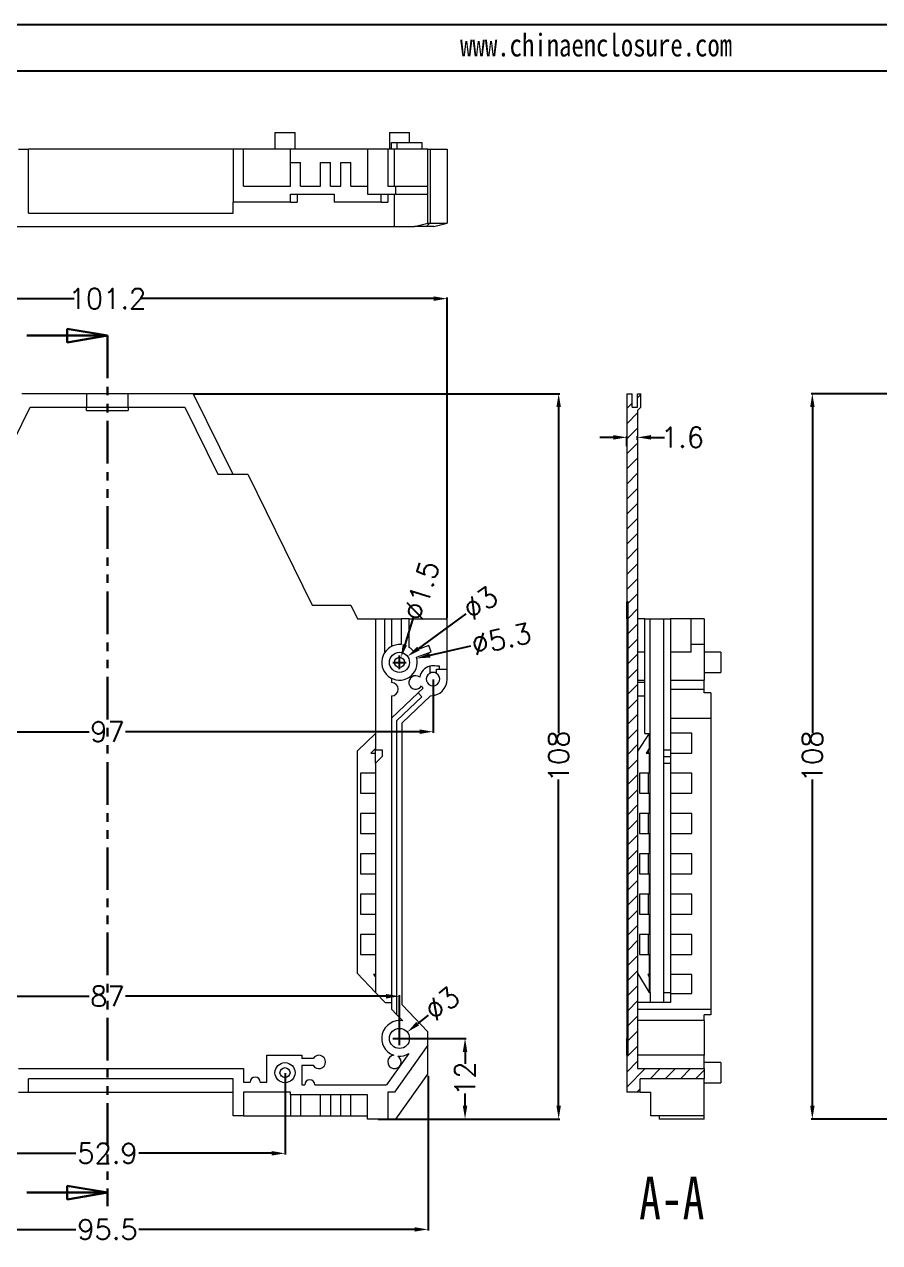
# Model space of a CAD drawing. Header units: inches. Extents: x 162 to 2102, y 1089 to 1379.
# Drawn here: x 772.1 to 899.5, y 1197.8 to 1379.2 of the extents above; entities that cross this region are included whole.
import ezdxf

# ---------------------------------------------------------------- set-up
doc = ezdxf.new("R2010")
doc.units = ezdxf.units.IN
doc.linetypes.add('PHANTOM', pattern=[12.7, 6.35, -1.27, 1.27, -1.27, 1.27, -1.27])
doc.layers.add('文字', color=81, linetype='Continuous')
doc.styles.add('SLDTEXTSTYLE0', font='TXT', dxfattribs={"width": 0.75})
doc.styles.get("Standard").update_dxf_attribs({"font": 'txt', "bigfont": 'gbcbig.shx'})
doc.styles.add('宋体', font='', dxfattribs={"width": 0.8, "height": 3.5})
doc.styles.get('宋体').set_extended_font_data('SimSun')
doc.dimstyles.new('3', dxfattribs={"dimtxt": 3, "dimasz": 2, "dimexe": 0.18, "dimexo": 0.0625, "dimgap": 0.2, "dimtad": 0, "dimzin": 12, "dimdsep": 46, "dimtxsty": 'Standard', "dimcen": 1, "dimclrd": 3, "dimclre": 3, "dimadec": 0, "dimazin": 0, "dimtfac": 1, "dimtofl": 0, "dimtmove": 0, "dimatfit": 3, "dimfxl": 1, "dimtolj": 1, "dimtzin": 0, "dimarcsym": 0})

# ---------------------------------------------------------------- blocks, each defined once
blk = doc.blocks.new('_CLOSED')
at = {"color": 0, "linetype": 'ByBlock', "lineweight": -2}
for p, q in [((-1, 0.166667), (0, 0)), ((-1, 0.166667), (-1, -0.166667)), ((0, 0), (-1, -0.166667)), ((0, 0), (-1, 0))]:
    blk.add_line(p, q, dxfattribs=at)
blk = doc.blocks.new('*D117')
at = {"color": 3, "lineweight": -2}
for p, q in [((733.89, 1290.78), (733.89, 1338.56)), ((735.89, 1338.38), (779.54, 1338.38)), ((833.09, 1338.38), (789.44, 1338.38)), ((835.09, 1290.78), (835.09, 1338.56))]:
    blk.add_line(p, q, dxfattribs=at)
at = {"color": 3}
for points in [[(735.89, 1338.71), (735.89, 1338.04), (733.89, 1338.38)], [(833.09, 1338.71), (833.09, 1338.04), (835.09, 1338.38)]]:
    blk.add_solid(points, dxfattribs=at)
at = {"layer": 'Defpoints', "color": 0}
for p in [(835.09, 1338.38), (733.89, 1290.72), (835.09, 1290.72)]:
    blk.add_point(p, dxfattribs=at)
at = {"color": 0, "insert": (784.49, 1338.38), "char_height": 3, "attachment_point": 5}
blk.add_mtext('\\A1;101.2', dxfattribs=at)
blk = doc.blocks.new('*D121')
at = {"color": 3, "lineweight": -2}
for p, q in [((740.99, 1228.28), (740.99, 1234.68)), ((742.99, 1234.5), (781.79, 1234.5)), ((825.99, 1234.5), (787.19, 1234.5)), ((827.99, 1228.28), (827.99, 1234.68))]:
    blk.add_line(p, q, dxfattribs=at)
at = {"color": 3}
for points in [[(742.99, 1234.83), (742.99, 1234.16), (740.99, 1234.5)], [(825.99, 1234.83), (825.99, 1234.16), (827.99, 1234.5)]]:
    blk.add_solid(points, dxfattribs=at)
at = {"layer": 'Defpoints', "color": 0}
for p in [(827.99, 1234.5), (740.99, 1228.22), (827.99, 1228.22)]:
    blk.add_point(p, dxfattribs=at)
at = {"color": 0, "insert": (784.49, 1234.5), "char_height": 3, "attachment_point": 5}
blk.add_mtext('\\A1;87', dxfattribs=at)
blk = doc.blocks.new('*D122')
at = {"color": 3, "lineweight": -2}
for p, q in [((758.04, 1223.05), (758.04, 1210.93)), ((810.94, 1223.05), (810.94, 1210.93)), ((760.04, 1211.11), (779.79, 1211.11)), ((808.94, 1211.11), (789.19, 1211.11))]:
    blk.add_line(p, q, dxfattribs=at)
at = {"color": 3}
for points in [[(760.04, 1211.45), (760.04, 1210.78), (758.04, 1211.11)], [(808.94, 1211.45), (808.94, 1210.78), (810.94, 1211.11)]]:
    blk.add_solid(points, dxfattribs=at)
at = {"layer": 'Defpoints', "color": 0}
for p in [(758.04, 1223.12), (810.94, 1223.12), (810.94, 1211.11)]:
    blk.add_point(p, dxfattribs=at)
at = {"color": 0, "insert": (784.49, 1211.11), "char_height": 3, "attachment_point": 5}
blk.add_mtext('\\A1;52.9', dxfattribs=at)
blk = doc.blocks.new('*D126')
at = {"color": 3, "lineweight": -2}
for p, q in [((832.27, 1231.68), (830.71, 1230.42)), ((826.99, 1228.22), (828.99, 1228.22)), ((827.99, 1227.22), (827.99, 1229.22))]:
    blk.add_line(p, q, dxfattribs=at)
at = {"color": 3}
blk.add_solid([(830.5, 1230.68), (830.92, 1230.16), (829.16, 1229.16)], dxfattribs=at)
at = {"layer": 'Defpoints', "color": 0}
for p in [(829.16, 1229.16), (826.82, 1227.27)]:
    blk.add_point(p, dxfattribs=at)
at = {"color": 0, "insert": (834.36, 1233.38), "char_height": 3, "attachment_point": 5, "rotation": 38.9773}
blk.add_mtext('\\A1;∅3', dxfattribs=at)
blk = doc.blocks.new('*D127')
at = {"color": 3, "lineweight": -2}
for p, q in [((830.03, 1290.89), (828.79, 1286.85)), ((827.99, 1283.22), (827.99, 1285.22)), ((826.99, 1284.22), (828.99, 1284.22))]:
    blk.add_line(p, q, dxfattribs=at)
at = {"color": 3}
blk.add_solid([(828.47, 1286.94), (829.11, 1286.75), (828.21, 1284.93)], dxfattribs=at)
at = {"layer": 'Defpoints', "color": 0}
for p in [(828.21, 1284.93), (827.77, 1283.5)]:
    blk.add_point(p, dxfattribs=at)
at = {"color": 0, "insert": (831.26, 1294.91), "char_height": 3, "attachment_point": 5, "rotation": 73.0131}
blk.add_mtext('\\A1;∅1.5', dxfattribs=at)
blk = doc.blocks.new('*D128')
at = {"color": 3, "lineweight": -2}
for p, q in [((837.87, 1291.46), (830.81, 1286.29)), ((827.99, 1283.22), (827.99, 1285.22)), ((826.99, 1284.22), (828.99, 1284.22))]:
    blk.add_line(p, q, dxfattribs=at)
at = {"color": 3}
blk.add_solid([(830.62, 1286.56), (831.01, 1286.02), (829.2, 1285.1)], dxfattribs=at)
at = {"layer": 'Defpoints', "color": 0}
for p in [(829.2, 1285.1), (826.78, 1283.33)]:
    blk.add_point(p, dxfattribs=at)
at = {"color": 0, "insert": (840.05, 1293.06), "char_height": 3, "attachment_point": 5, "rotation": 36.2417}
blk.add_mtext('\\A1;∅3', dxfattribs=at)
blk = doc.blocks.new('*D129')
at = {"color": 3, "lineweight": -2}
for p, q in [((838.58, 1286.65), (832.52, 1285.26)), ((827.99, 1283.22), (827.99, 1285.22)), ((826.99, 1284.22), (828.99, 1284.22))]:
    blk.add_line(p, q, dxfattribs=at)
at = {"color": 3}
blk.add_solid([(832.45, 1285.58), (832.6, 1284.93), (830.57, 1284.81)], dxfattribs=at)
at = {"layer": 'Defpoints', "color": 0}
for p in [(830.57, 1284.81), (825.41, 1283.62)]:
    blk.add_point(p, dxfattribs=at)
at = {"color": 0, "insert": (843.16, 1287.7), "char_height": 3, "attachment_point": 5, "rotation": 12.9143}
blk.add_mtext('\\A1;∅5.3', dxfattribs=at)
blk = doc.blocks.new('*D132')
at = {"color": 3, "lineweight": -2}
for p, q in [((735.99, 1281.65), (735.99, 1273.71)), ((832.99, 1281.65), (832.99, 1273.71)), ((737.99, 1273.89), (781.79, 1273.89)), ((830.99, 1273.89), (787.19, 1273.89))]:
    blk.add_line(p, q, dxfattribs=at)
at = {"color": 3}
for points in [[(737.99, 1274.23), (737.99, 1273.56), (735.99, 1273.89)], [(830.99, 1274.23), (830.99, 1273.56), (832.99, 1273.89)]]:
    blk.add_solid(points, dxfattribs=at)
at = {"layer": 'Defpoints', "color": 0}
for p in [(735.99, 1281.72), (832.99, 1281.72), (832.99, 1273.89)]:
    blk.add_point(p, dxfattribs=at)
at = {"color": 0, "insert": (784.49, 1273.89), "char_height": 3, "attachment_point": 5}
blk.add_mtext('\\A1;97', dxfattribs=at)
blk = doc.blocks.new('*D137')
at = {"color": 3, "lineweight": -2}
for p, q in [((965.68, 1324.22), (889.31, 1324.22)), ((889.49, 1322.22), (889.49, 1273.67)), ((889.49, 1218.22), (889.49, 1266.77)), ((909.96, 1216.22), (889.31, 1216.22))]:
    blk.add_line(p, q, dxfattribs=at)
at = {"color": 3}
for points in [[(889.16, 1322.22), (889.83, 1322.22), (889.49, 1324.22)], [(889.16, 1218.22), (889.83, 1218.22), (889.49, 1216.22)]]:
    blk.add_solid(points, dxfattribs=at)
at = {"layer": 'Defpoints', "color": 0}
for p in [(965.74, 1324.22), (889.49, 1216.22), (910.02, 1216.22)]:
    blk.add_point(p, dxfattribs=at)
at = {"color": 0, "insert": (889.49, 1270.22), "char_height": 3, "attachment_point": 5, "rotation": 90}
blk.add_mtext('\\A1;108', dxfattribs=at)
blk = doc.blocks.new('*D138')
at = {"color": 3, "lineweight": -2}
for p, q in [((859.85, 1317.72), (857.85, 1317.72)), ((861.85, 1316.42), (861.85, 1317.9)), ((863.45, 1317.34), (863.45, 1317.9)), ((865.45, 1317.72), (867.45, 1317.72))]:
    blk.add_line(p, q, dxfattribs=at)
at = {"color": 3}
for points in [[(859.85, 1318.06), (859.85, 1317.39), (861.85, 1317.72)], [(865.45, 1318.06), (865.45, 1317.39), (863.45, 1317.72)]]:
    blk.add_solid(points, dxfattribs=at)
at = {"layer": 'Defpoints', "color": 0}
for p in [(863.45, 1317.72), (863.45, 1317.28), (861.85, 1316.36)]:
    blk.add_point(p, dxfattribs=at)
at = {"color": 0, "insert": (870.15, 1317.72), "char_height": 3, "attachment_point": 5}
blk.add_mtext('\\A1;1.6', dxfattribs=at)
blk = doc.blocks.new('*D147')
at = {"color": 3, "lineweight": -2}
for p, q in [((797.3, 1324.22), (851.88, 1324.22)), ((851.7, 1322.22), (851.7, 1273.67)), ((851.7, 1218.22), (851.7, 1266.77)), ((827.52, 1216.22), (851.88, 1216.22))]:
    blk.add_line(p, q, dxfattribs=at)
at = {"color": 3}
for points in [[(851.37, 1322.22), (852.04, 1322.22), (851.7, 1324.22)], [(851.37, 1218.22), (852.04, 1218.22), (851.7, 1216.22)]]:
    blk.add_solid(points, dxfattribs=at)
at = {"layer": 'Defpoints', "color": 0}
for p in [(797.24, 1324.22), (851.7, 1324.22), (827.45, 1216.22)]:
    blk.add_point(p, dxfattribs=at)
at = {"color": 0, "insert": (851.7, 1270.22), "char_height": 3, "attachment_point": 5, "rotation": 90}
blk.add_mtext('\\A1;108', dxfattribs=at)
blk = doc.blocks.new('*D148')
at = {"color": 3, "lineweight": -2}
for p, q in [((736.74, 1222.65), (736.74, 1199.6)), ((832.24, 1222.65), (832.24, 1199.6)), ((738.74, 1199.78), (779.79, 1199.78)), ((830.24, 1199.78), (789.19, 1199.78))]:
    blk.add_line(p, q, dxfattribs=at)
at = {"color": 3}
for points in [[(738.74, 1200.11), (738.74, 1199.45), (736.74, 1199.78)], [(830.24, 1200.11), (830.24, 1199.45), (832.24, 1199.78)]]:
    blk.add_solid(points, dxfattribs=at)
at = {"layer": 'Defpoints', "color": 0}
for p in [(736.74, 1222.72), (832.24, 1222.72), (832.24, 1199.78)]:
    blk.add_point(p, dxfattribs=at)
at = {"color": 0, "insert": (784.49, 1199.78), "char_height": 3, "attachment_point": 5}
blk.add_mtext('\\A1;95.5', dxfattribs=at)
blk = doc.blocks.new('*D154')
at = {"color": 3, "lineweight": -2}
for p, q in [((829.05, 1228.22), (837.94, 1228.22)), ((837.76, 1226.22), (837.76, 1224.42)), ((837.76, 1218.22), (837.76, 1220.02)), ((824.8, 1216.22), (837.94, 1216.22))]:
    blk.add_line(p, q, dxfattribs=at)
at = {"color": 3}
for points in [[(837.42, 1226.22), (838.09, 1226.22), (837.76, 1228.22)], [(837.42, 1218.22), (838.09, 1218.22), (837.76, 1216.22)]]:
    blk.add_solid(points, dxfattribs=at)
at = {"layer": 'Defpoints', "color": 0}
for p in [(828.99, 1228.22), (824.74, 1216.22), (837.76, 1216.22)]:
    blk.add_point(p, dxfattribs=at)
at = {"color": 0, "insert": (837.76, 1222.22), "char_height": 3, "attachment_point": 5, "rotation": 90}
blk.add_mtext('\\A1;12', dxfattribs=at)

msp = doc.modelspace()

# ---------------------------------------------------------------- hatches: boundary and pattern name
at = {"linetype": 'Continuous', "lineweight": 0}
h = msp.add_hatch(dxfattribs=at)
h.set_pattern_fill('ANSI31', color=4, scale=0.5, style=0)
h.set_pattern_definition([(45, (-1683.981, -777.0638), (-1.122532, 1.122532), [])])
h.paths.add_polyline_path([(862.652, 1324.217), (861.852, 1324.217), (861.852, 1293.217), (862.052, 1293.217), (862.052, 1225.717), (861.852, 1225.717), (861.852, 1220.217), (863.852, 1220.217), (863.852, 1222.217), (873.352, 1222.217), (873.352, 1223.717), (863.452, 1223.717), (863.452, 1321.717), (863.952, 1322.217), (863.952, 1324.217), (863.452, 1324.217), (863.452, 1322.217), (862.652, 1322.217)], flags=0)

# ---------------------------------------------------------------- linework, layer by layer
for p, q in [((658.537, 1379.219), (1069.681, 1379.219)), ((669.176, 1372.298), (1062.759, 1372.298))]:
    msp.add_line(p, q)
at = {"color": 7, "linetype": 'Continuous', "lineweight": 15}
for p, q in [((809.442, 1363.126), (809.442, 1360.626)), ((809.442, 1363.126), (812.442, 1363.126)), ((812.442, 1360.626), (812.442, 1363.126)), ((826.489, 1363.126), (826.489, 1360.626)), ((826.489, 1363.126), (829.489, 1363.126)), ((829.489, 1361.626), (829.489, 1363.126)), ((771.239, 1360.626), (772.739, 1360.626)), ((772.739, 1351.126), (772.739, 1360.626)), ((803.239, 1360.626), (772.739, 1360.626)), ((803.239, 1360.626), (803.239, 1352.726)), ((804.739, 1360.626), (803.239, 1360.626)), ((804.739, 1355.126), (804.739, 1360.626)), ((811.739, 1360.626), (804.739, 1360.626)), ((811.739, 1358.626), (811.739, 1360.626)), ((823.239, 1360.626), (811.739, 1360.626)), ((826.239, 1360.626), (823.239, 1360.626)), ((823.239, 1360.626), (823.239, 1353.926)), ((826.239, 1360.626), (826.239, 1355.126)), ((827.239, 1360.626), (826.239, 1360.626)), ((826.811, 1361.626), (827.611, 1361.626)), ((826.811, 1360.626), (826.811, 1361.626)), ((827.239, 1355.126), (827.239, 1360.626)), ((832.239, 1360.626), (827.239, 1360.626)), ((827.611, 1361.626), (827.611, 1360.626)), ((827.611, 1361.626), (831.311, 1361.626)), ((831.311, 1361.626), (831.311, 1360.626)), ((832.239, 1355.126), (832.239, 1360.626)), ((832.239, 1360.626), (832.589, 1360.626)), ((832.589, 1349.626), (832.589, 1360.626)), ((832.589, 1360.626), (835.089, 1360.626)), ((835.089, 1360.626), (835.089, 1349.626)), ((811.739, 1355.126), (811.739, 1358.626)), ((811.739, 1358.626), (813.239, 1358.626)), ((813.239, 1355.126), (813.239, 1358.626)), ((816.239, 1355.126), (816.239, 1358.626)), ((816.239, 1358.626), (817.739, 1358.626)), ((817.739, 1355.126), (817.739, 1358.626)), ((819.239, 1355.126), (819.239, 1358.626)), ((819.239, 1358.626), (820.739, 1358.626)), ((820.739, 1355.126), (820.739, 1358.626)), ((804.739, 1355.126), (811.739, 1355.126)), ((813.239, 1355.126), (816.239, 1355.126)), ((817.739, 1355.126), (819.239, 1355.126)), ((820.739, 1355.126), (823.239, 1355.126)), ((826.239, 1355.126), (827.455, 1355.126)), ((827.455, 1353.926), (827.455, 1355.126)), ((827.455, 1355.126), (832.239, 1355.126)), ((832.239, 1353.926), (832.239, 1355.126)), ((811.739, 1353.926), (818.239, 1353.926)), ((811.739, 1352.726), (811.739, 1353.926)), ((812.739, 1353.926), (812.739, 1352.726)), ((818.239, 1353.926), (818.239, 1352.726)), ((823.239, 1353.926), (827.455, 1353.926)), ((825.239, 1352.726), (825.239, 1353.926)), ((826.239, 1353.926), (826.239, 1352.726)), ((827.239, 1349.126), (827.239, 1353.926)), ((827.455, 1353.926), (832.239, 1353.926)), ((832.239, 1349.626), (832.239, 1353.926)), ((811.739, 1352.726), (803.239, 1352.726)), ((803.239, 1351.126), (803.239, 1352.726)), ((811.739, 1352.726), (812.739, 1352.726)), ((825.239, 1352.726), (818.239, 1352.726)), ((825.239, 1352.726), (826.239, 1352.726)), ((772.739, 1351.126), (803.239, 1351.126)), ((769.239, 1349.126), (827.239, 1349.126)), ((827.239, 1349.126), (830.239, 1349.126)), ((830.239, 1349.126), (832.239, 1349.626)), ((832.122, 1349.126), (830.239, 1349.126)), ((833.089, 1349.126), (832.122, 1349.126)), ((832.239, 1349.626), (832.589, 1349.626)), ((832.589, 1349.626), (835.089, 1349.626)), ((833.089, 1349.126), (835.089, 1349.626)), ((781.389, 1324.217), (771.739, 1324.217)), ((781.389, 1324.217), (781.389, 1322.217)), ((787.589, 1324.217), (781.389, 1324.217)), ((787.589, 1322.217), (787.589, 1324.217)), ((797.239, 1324.217), (787.589, 1324.217)), ((797.239, 1324.217), (803.15, 1312.217)), ((861.852, 1324.217), (861.852, 1293.217)), ((861.852, 1324.217), (862.652, 1324.217)), ((862.652, 1322.217), (862.652, 1324.217)), ((863.452, 1322.217), (863.452, 1324.217)), ((863.452, 1324.217), (863.952, 1324.217)), ((863.952, 1322.217), (863.952, 1324.217)), ((768.058, 1312.217), (772.984, 1322.217)), ((772.984, 1322.217), (781.389, 1322.217)), ((781.389, 1322.217), (787.589, 1322.217)), ((781.389, 1321.717), (781.389, 1322.217)), ((781.389, 1321.717), (787.589, 1321.717)), ((787.589, 1322.217), (787.589, 1321.717)), ((787.589, 1322.217), (795.995, 1322.217)), ((795.995, 1322.217), (800.92, 1312.217)), ((862.652, 1322.217), (863.452, 1322.217)), ((863.452, 1321.717), (863.952, 1322.217)), ((863.452, 1321.717), (863.452, 1223.717)), ((800.92, 1312.217), (805.379, 1312.217)), ((805.379, 1312.217), (814.984, 1292.717)), ((814.984, 1292.717), (820.739, 1292.717)), ((820.739, 1292.717), (821.739, 1290.717)), ((862.052, 1293.217), (861.852, 1293.217)), ((861.852, 1290.717), (861.852, 1293.217)), ((862.052, 1225.717), (862.052, 1293.217)), ((821.739, 1290.717), (824.411, 1290.717)), ((824.411, 1290.717), (824.411, 1271.217)), ((824.411, 1290.717), (825.811, 1290.717)), ((825.811, 1285.726), (825.811, 1290.717)), ((825.811, 1290.717), (826.811, 1290.717)), ((826.811, 1290.717), (826.811, 1286.59)), ((826.811, 1290.717), (828.239, 1290.717)), ((828.239, 1290.717), (828.239, 1286.855)), ((829.439, 1290.717), (828.239, 1290.717)), ((829.439, 1286.435), (829.439, 1290.717)), ((829.439, 1290.717), (835.089, 1290.717)), ((835.089, 1283.217), (835.089, 1290.717)), ((862.052, 1290.717), (861.852, 1290.717)), ((861.852, 1290.717), (861.852, 1228.217)), ((864.552, 1290.717), (863.452, 1290.717)), ((864.552, 1273.603), (864.552, 1290.717)), ((864.552, 1290.717), (865.352, 1290.717)), ((865.352, 1235.082), (865.352, 1290.717)), ((865.352, 1290.717), (867.352, 1290.717)), ((867.352, 1271.217), (867.352, 1290.717)), ((867.352, 1290.717), (868.352, 1290.717)), ((868.352, 1290.717), (868.352, 1271.217)), ((871.452, 1290.717), (868.352, 1290.717)), ((871.452, 1285.726), (871.452, 1290.717)), ((873.352, 1290.717), (871.452, 1290.717)), ((873.352, 1290.717), (873.352, 1286.867)), ((832.373, 1286.717), (830.057, 1285.874)), ((832.715, 1285.777), (832.373, 1286.717)), ((873.352, 1286.867), (871.452, 1286.867)), ((873.352, 1286.867), (873.352, 1281.567)), ((830.527, 1284.981), (832.715, 1285.777)), ((864.552, 1285.726), (863.452, 1285.726)), ((871.452, 1285.726), (868.352, 1285.726)), ((875.852, 1285.717), (873.352, 1285.717)), ((875.852, 1285.717), (875.852, 1282.717)), ((832.489, 1283.654), (832.489, 1282.583)), ((833.489, 1283.717), (833.889, 1283.717)), ((833.489, 1283.654), (833.489, 1283.717)), ((833.489, 1282.583), (833.489, 1283.217)), ((833.489, 1283.217), (835.089, 1283.217)), ((833.889, 1283.717), (833.889, 1283.217)), ((835.089, 1281.717), (835.089, 1283.217)), ((873.352, 1282.717), (875.852, 1282.717)), ((826.811, 1281.844), (826.811, 1281.217)), ((863.452, 1281.567), (864.552, 1281.567)), ((864.552, 1281.217), (863.452, 1281.217)), ((868.352, 1281.567), (873.352, 1281.567)), ((873.352, 1280.217), (873.352, 1281.567)), ((830.757, 1279.678), (826.811, 1275.9)), ((826.811, 1279.217), (826.811, 1275.9)), ((827.611, 1275.559), (831.311, 1279.1)), ((828.411, 1275.217), (832.589, 1279.217)), ((830.757, 1279.678), (831.497, 1280.386)), ((831.311, 1279.1), (830.757, 1279.678)), ((863.452, 1279.217), (864.552, 1279.217)), ((868.352, 1280.217), (873.352, 1280.217)), ((873.352, 1279.678), (873.352, 1280.217)), ((874.352, 1279.678), (873.352, 1279.678)), ((874.352, 1279.678), (874.352, 1275.9)), ((826.811, 1275.9), (826.811, 1232.575)), ((827.611, 1231.739), (827.611, 1275.559)), ((868.352, 1275.9), (874.352, 1275.9)), ((874.352, 1275.9), (874.352, 1232.575)), ((824.411, 1273.603), (821.692, 1271.001)), ((828.411, 1233.217), (828.411, 1275.217)), ((865.192, 1273.603), (863.452, 1271.001)), ((864.552, 1273.603), (865.192, 1273.603)), ((865.192, 1273.603), (865.192, 1271.388)), ((871.552, 1273.686), (868.352, 1273.686)), ((871.552, 1270.717), (871.552, 1273.686)), ((821.692, 1271.001), (821.692, 1237.922)), ((824.411, 1271.388), (823.709, 1270.717)), ((823.709, 1270.717), (824.411, 1270.717)), ((824.411, 1271.217), (825.411, 1271.217)), ((824.411, 1269.217), (824.411, 1271.217)), ((825.411, 1270.217), (824.411, 1269.217)), ((825.411, 1271.217), (825.411, 1270.217)), ((865.192, 1271.388), (864.743, 1270.717)), ((864.743, 1270.717), (865.192, 1270.717)), ((865.052, 1271.179), (865.052, 1270.717)), ((865.192, 1270.717), (865.192, 1267.717)), ((867.352, 1271.217), (868.352, 1271.217)), ((867.352, 1270.217), (867.352, 1271.217)), ((867.352, 1270.217), (868.352, 1270.217)), ((867.352, 1269.217), (867.352, 1270.217)), ((868.352, 1271.217), (868.352, 1270.217)), ((868.352, 1270.717), (871.552, 1270.717)), ((868.352, 1270.217), (868.352, 1269.217)), ((824.411, 1269.217), (824.411, 1235.082)), ((867.352, 1269.217), (868.352, 1269.217)), ((867.352, 1235.082), (867.352, 1269.217)), ((868.352, 1269.217), (868.352, 1235.082)), ((822.161, 1267.717), (822.161, 1264.717)), ((824.411, 1267.717), (822.161, 1267.717)), ((865.192, 1267.717), (863.752, 1267.717)), ((863.752, 1267.717), (863.752, 1264.717)), ((865.052, 1267.717), (865.052, 1264.717)), ((871.552, 1267.717), (868.352, 1267.717)), ((871.552, 1264.717), (871.552, 1267.717)), ((822.161, 1264.717), (824.411, 1264.717)), ((863.752, 1264.717), (865.192, 1264.717)), ((865.192, 1264.717), (865.192, 1261.717)), ((868.352, 1264.717), (871.552, 1264.717)), ((822.161, 1261.717), (822.161, 1258.717)), ((824.411, 1261.717), (822.161, 1261.717)), ((865.192, 1261.717), (863.752, 1261.717)), ((863.752, 1261.717), (863.752, 1258.717)), ((865.052, 1261.717), (865.052, 1258.717)), ((871.552, 1261.717), (868.352, 1261.717)), ((871.552, 1258.717), (871.552, 1261.717)), ((822.161, 1258.717), (824.411, 1258.717)), ((863.752, 1258.717), (865.192, 1258.717)), ((865.192, 1258.717), (865.192, 1255.717)), ((868.352, 1258.717), (871.552, 1258.717)), ((822.161, 1255.717), (822.161, 1252.717)), ((824.411, 1255.717), (822.161, 1255.717)), ((865.192, 1255.717), (863.752, 1255.717)), ((863.752, 1255.717), (863.752, 1252.717)), ((865.052, 1255.717), (865.052, 1252.717)), ((871.552, 1255.717), (868.352, 1255.717)), ((871.552, 1252.717), (871.552, 1255.717)), ((822.161, 1252.717), (824.411, 1252.717)), ((863.752, 1252.717), (865.192, 1252.717)), ((865.192, 1252.717), (865.192, 1249.717)), ((868.352, 1252.717), (871.552, 1252.717)), ((822.161, 1249.717), (822.161, 1246.717)), ((824.411, 1249.717), (822.161, 1249.717)), ((865.192, 1249.717), (863.752, 1249.717)), ((863.752, 1249.717), (863.752, 1246.717)), ((865.052, 1249.717), (865.052, 1246.717)), ((871.552, 1249.717), (868.352, 1249.717)), ((871.552, 1246.717), (871.552, 1249.717)), ((822.161, 1246.717), (824.411, 1246.717)), ((863.752, 1246.717), (865.192, 1246.717)), ((865.192, 1246.717), (865.192, 1243.717)), ((868.352, 1246.717), (871.552, 1246.717)), ((822.161, 1243.717), (822.161, 1240.717)), ((824.411, 1243.717), (822.161, 1243.717)), ((865.192, 1243.717), (863.752, 1243.717)), ((863.752, 1243.717), (863.752, 1240.717)), ((865.052, 1243.717), (865.052, 1240.717)), ((871.552, 1243.717), (868.352, 1243.717)), ((871.552, 1240.717), (871.552, 1243.717)), ((822.161, 1240.717), (824.411, 1240.717)), ((863.752, 1240.717), (865.192, 1240.717)), ((865.192, 1240.717), (865.192, 1237.717)), ((868.352, 1240.717), (871.552, 1240.717)), ((821.692, 1237.922), (824.411, 1235.082)), ((824.411, 1237.717), (824.103, 1237.717)), ((824.103, 1237.717), (824.411, 1237.396)), ((863.452, 1237.922), (865.192, 1235.082)), ((865.192, 1237.717), (864.995, 1237.717)), ((864.995, 1237.717), (865.192, 1237.396)), ((865.052, 1237.717), (865.052, 1237.624)), ((865.192, 1237.396), (865.192, 1235.082)), ((871.552, 1237.717), (868.352, 1237.717)), ((871.552, 1234.889), (871.552, 1237.717)), ((824.411, 1235.082), (825.853, 1233.575)), ((865.192, 1235.082), (865.352, 1235.082)), ((865.352, 1235.082), (865.352, 1233.619)), ((865.352, 1233.619), (867.352, 1233.619)), ((867.352, 1233.619), (867.352, 1235.082)), ((867.352, 1235.082), (868.352, 1235.082)), ((868.352, 1235.082), (868.352, 1233.575)), ((868.352, 1234.889), (871.552, 1234.889)), ((825.853, 1233.575), (826.811, 1233.575)), ((826.811, 1232.575), (827.611, 1231.739)), ((832.239, 1229.217), (828.411, 1233.217)), ((868.352, 1233.575), (863.452, 1233.575)), ((863.452, 1232.575), (874.352, 1232.575)), ((874.352, 1232.575), (874.352, 1231.739)), ((828.491, 1230.819), (827.611, 1231.739)), ((873.352, 1230.867), (863.452, 1230.867)), ((874.352, 1231.739), (873.352, 1231.739)), ((873.352, 1230.867), (873.352, 1231.739)), ((873.352, 1230.867), (873.352, 1225.711)), ((832.239, 1227.217), (832.239, 1229.217)), ((861.852, 1228.217), (862.052, 1228.217)), ((861.852, 1225.717), (861.852, 1228.217)), ((832.239, 1227.217), (827.239, 1220.217)), ((832.239, 1222.916), (832.239, 1227.217)), ((808.239, 1221.717), (808.239, 1225.717)), ((808.239, 1225.717), (813.439, 1225.717)), ((813.439, 1225.717), (813.439, 1225.217)), ((815.123, 1225.217), (813.439, 1225.217)), ((829.373, 1225.957), (826.059, 1221.317)), ((861.852, 1225.717), (861.852, 1220.217)), ((861.852, 1225.717), (862.052, 1225.717)), ((873.352, 1225.717), (863.452, 1225.717)), ((873.352, 1223.717), (873.352, 1225.717)), ((875.852, 1224.617), (873.352, 1224.617)), ((875.852, 1224.617), (875.852, 1221.617)), ((771.239, 1223.717), (804.739, 1223.717)), ((804.739, 1223.717), (804.739, 1221.717)), ((813.439, 1224.217), (815.123, 1224.217)), ((813.439, 1224.217), (813.439, 1221.317)), ((827.455, 1216.217), (832.239, 1222.916)), ((863.452, 1223.717), (873.352, 1223.717)), ((873.352, 1223.717), (873.352, 1222.217)), ((803.239, 1222.217), (772.739, 1222.217)), ((772.739, 1220.217), (772.739, 1222.217)), ((803.239, 1216.717), (803.239, 1222.217)), ((804.739, 1221.717), (805.739, 1221.717)), ((807.239, 1221.717), (808.239, 1221.717)), ((813.439, 1221.317), (813.878, 1221.317)), ((815.378, 1221.317), (826.059, 1221.317)), ((873.352, 1222.217), (863.852, 1222.217)), ((863.852, 1220.217), (863.852, 1222.217)), ((873.352, 1216.717), (873.352, 1222.217)), ((873.352, 1221.617), (875.852, 1221.617)), ((771.239, 1220.217), (772.739, 1220.217)), ((772.739, 1220.217), (803.239, 1220.217)), ((811.739, 1220.217), (804.739, 1220.217)), ((804.739, 1220.217), (804.739, 1216.717)), ((811.739, 1219.817), (811.739, 1220.217)), ((823.239, 1219.817), (811.739, 1219.817)), ((811.739, 1219.817), (811.739, 1216.717)), ((813.239, 1219.817), (813.239, 1216.717)), ((816.239, 1216.717), (816.239, 1219.817)), ((817.739, 1219.817), (817.739, 1216.717)), ((819.239, 1216.717), (819.239, 1219.817)), ((820.739, 1216.717), (820.739, 1219.817)), ((823.239, 1216.217), (823.239, 1219.817)), ((827.239, 1220.217), (826.239, 1220.217)), ((826.239, 1220.217), (826.239, 1216.217)), ((863.852, 1220.217), (861.852, 1220.217)), ((863.852, 1220.217), (865.452, 1220.217)), ((865.452, 1216.717), (865.452, 1220.217)), ((804.739, 1216.717), (803.239, 1216.717)), ((804.739, 1216.717), (811.739, 1216.717)), ((811.739, 1216.717), (813.239, 1216.717)), ((813.239, 1216.717), (816.239, 1216.717)), ((816.239, 1216.717), (817.739, 1216.717)), ((817.739, 1216.717), (819.239, 1216.717)), ((819.239, 1216.717), (820.739, 1216.717)), ((820.739, 1216.717), (823.239, 1216.717)), ((826.239, 1216.217), (823.239, 1216.217)), ((826.239, 1216.217), (827.455, 1216.217)), ((873.352, 1216.717), (865.452, 1216.717)), ((866.652, 1216.717), (866.652, 1216.217)), ((873.352, 1216.217), (866.652, 1216.217)), ((873.352, 1216.217), (873.352, 1216.717))]:
    msp.add_line(p, q, dxfattribs=at)
at = {"color": 7, "linetype": 'Continuous', "lineweight": 30}
for p, q in [((772.489, 1332.871), (784.489, 1332.871)), ((772.489, 1205.257), (784.489, 1205.257))]:
    msp.add_line(p, q, dxfattribs=at)
at = {"color": 1, "linetype": 'PHANTOM', "lineweight": 30}
msp.add_line((784.489, 1332.871), (784.489, 1203.257), dxfattribs=at)
at = {"color": 7, "linetype": 'Continuous', "lineweight": 15}
for centre, radius in [((827.989, 1284.217), 1.5), ((827.989, 1284.217), 0.75), ((827.989, 1228.217), 1.5), ((810.942, 1223.117), 1.5), ((810.942, 1223.117), 0.75)]:
    msp.add_circle(centre, radius, dxfattribs=at)
for centre, radius, start, end in [((827.989, 1284.217), 2.65, 84.58669, 16.75247), ((827.989, 1284.217), 2.65, 38.70579, 56.82693), ((832.989, 1281.717), 2, 104.47751, 171.8364), ((832.989, 1281.717), 1, 120, 60), ((832.989, 1281.717), 2, 75.52249, 104.47751), ((832.989, 1281.717), 1, 60, 120), ((826.811, 1280.217), 1, 270, 90), ((830.389, 1281.217), 1, 51.62832, 330.1387), ((832.589, 1281.717), 2.5, 270, 0), ((832.989, 1281.717), 2, 209.93062, 221.72433), ((827.989, 1228.217), 2.65, 79.08882, 251.03771), ((815.989, 1224.717), 1, 210, 150), ((827.239, 1224.717), 1, 96.3791, 59.43139), ((827.989, 1228.217), 2.65, 264.77278, 301.47713), ((806.489, 1221.717), 0.75, 0, 180), ((814.628, 1221.317), 0.75, 0, 180)]:
    msp.add_arc(centre, radius, start, end, dxfattribs=at)
msp.add_open_spline([(832.589, 1349.626), (832.441, 1349.534), (832.308, 1349.443), (832.161, 1349.313), (832.122, 1349.271), (832.081, 1349.192), (832.078, 1349.154), (832.122, 1349.126)], degree=3, knots=[0, 0, 0, 0, 0.5, 0.5, 0.75, 0.75, 1, 1, 1, 1], dxfattribs=at)

# ---------------------------------------------------------------- block references
at = {"color": 7, "linetype": 'Continuous', "lineweight": 30, "xscale": 6, "yscale": 6}
for p in [(784.489, 1332.871), (784.489, 1205.257)]:
    msp.add_blockref('_CLOSED', p, dxfattribs=at)

# ---------------------------------------------------------------- texts
at = {"color": 7, "linetype": 'Continuous', "insert": (863.694, 1207.632), "char_height": 6.35, "attachment_point": 1, "style": 'SLDTEXTSTYLE0'}
msp.add_mtext('A-A', dxfattribs=at)
at = {"layer": '文字', "color": 0, "insert": (837.027, 1377.824), "char_height": 3.3839, "width": 59.45194, "attachment_point": 1, "style": '宋体'}
msp.add_mtext('www.chinaenclosure.com', dxfattribs=at)

# ---------------------------------------------------------------- dimensions: what is measured, and where the dimension line sits
for base, p1, p2, picture, middle in [((835.089, 1338.378), (733.889, 1290.717), (835.089, 1290.717), '*D117', (784.489, 1338.378)), ((863.452, 1317.724), (861.852, 1316.356), (863.452, 1317.277), '*D138', (870.152, 1317.724)), ((832.989, 1273.893), (735.989, 1281.717), (832.989, 1281.717), '*D132', (784.489, 1273.893)), ((827.989, 1234.498), (740.989, 1228.217), (827.989, 1228.217), '*D121', (784.489, 1234.498)), ((832.239, 1199.78), (736.739, 1222.717), (832.239, 1222.717), '*D148', (784.489, 1199.78)), ((810.942, 1211.114), (758.039, 1223.117), (810.942, 1223.117), '*D122', (784.491, 1211.114))]:
    dim = msp.add_linear_dim(base=base, p1=p1, p2=p2, dimstyle='3')
    dim.commit()
    dim.dimension.update_dxf_attribs({"geometry": picture, "text_midpoint": middle})
for base, p1, p2, picture, middle in [((851.703, 1324.217), (827.455, 1216.217), (797.239, 1324.217), '*D147', (851.703, 1270.217)), ((889.493, 1216.217), (965.739, 1324.217), (910.024, 1216.217), '*D137', (889.493, 1270.217)), ((837.757, 1216.217), (828.989, 1228.217), (824.739, 1216.217), '*D154', (837.757, 1222.217))]:
    dim = msp.add_linear_dim(base=base, p1=p1, p2=p2, angle=90, dimstyle='3')
    dim.commit()
    dim.dimension.update_dxf_attribs({"geometry": picture, "text_midpoint": middle})
for p1, p2, picture, middle in [((827.77, 1283.5), (828.209, 1284.934), '*D127', (831.256, 1294.912)), ((826.78, 1283.33), (829.199, 1285.104), '*D128', (840.047, 1293.055)), ((825.406, 1283.625), (830.572, 1284.809), '*D129', (843.164, 1287.696))]:
    dim = msp.add_diameter_dim_2p(p1=p1, p2=p2, dimstyle='3')
    dim.commit()
    dim.dimension.update_dxf_attribs({"geometry": picture, "text_midpoint": middle, "dimtype": 163})
dim = msp.add_diameter_dim_2p(p1=(826.823, 1227.274), p2=(829.156, 1229.161), dimstyle='3')
dim.commit()
dim.dimension.update_dxf_attribs({"geometry": '*D126', "text_midpoint": (834.364, 1233.375)})

doc.saveas('drawing.dxf')
